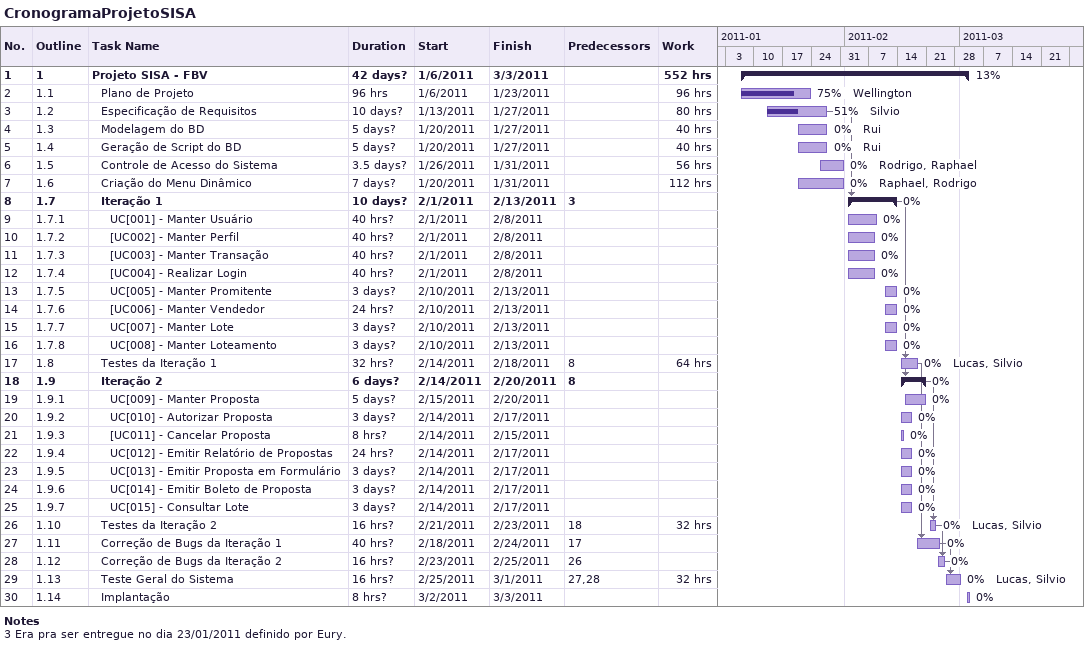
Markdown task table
CronogramaProjetoSISA

| ID | WBS | Task | Duration | Start | Finish | Predecessors | Resources | % complete | Work (h) |
|---|---|---|---|---|---|---|---|---|---|
| 1 | 1 | **Projeto SISA - FBV** | 42d? | 2011-01-06 | 2011-03-03 |  |  | 13 | 552 |
| 2 | 1.1 | Plano de Projeto | 96h | 2011-01-06 | 2011-01-23 |  | Wellington | 75 | 96 |
| 3 | 1.2 | Especificação de Requisitos | 10d? | 2011-01-13 | 2011-01-27 |  | Silvio | 51 | 80 |
| 4 | 1.3 | Modelagem do BD | 5d? | 2011-01-20 | 2011-01-27 |  | Rui | 0 | 40 |
| 5 | 1.4 | Geração de Script do BD | 5d? | 2011-01-20 | 2011-01-27 |  | Rui | 0 | 40 |
| 6 | 1.5 | Controle de Acesso do Sistema | 3.5d? | 2011-01-26 | 2011-01-31 |  | Rodrigo, Raphael | 0 | 56 |
| 7 | 1.6 | Criação do Menu Dinâmico | 7d? | 2011-01-20 | 2011-01-31 |  | Raphael, Rodrigo | 0 | 112 |
| 8 | 1.7 | **Iteração 1** | 10d? | 2011-02-01 | 2011-02-13 | 3 |  | 0 |  |
| 9 | 1.7.1 | UC[001] - Manter Usuário | 40h? | 2011-02-01 | 2011-02-08 |  |  | 0 |  |
| 10 | 1.7.2 | [UC002] - Manter Perfil | 40h? | 2011-02-01 | 2011-02-08 |  |  | 0 |  |
| 11 | 1.7.3 | [UC003] - Manter Transação | 40h? | 2011-02-01 | 2011-02-08 |  |  | 0 |  |
| 12 | 1.7.4 | [UC004] - Realizar Login | 40h? | 2011-02-01 | 2011-02-08 |  |  | 0 |  |
| 13 | 1.7.5 | UC[005] - Manter Promitente | 3d? | 2011-02-10 | 2011-02-13 |  |  | 0 |  |
| 14 | 1.7.6 | [UC006] - Manter Vendedor | 24h? | 2011-02-10 | 2011-02-13 |  |  | 0 |  |
| 15 | 1.7.7 | UC[007] - Manter Lote | 3d? | 2011-02-10 | 2011-02-13 |  |  | 0 |  |
| 16 | 1.7.8 | UC[008] - Manter Loteamento | 3d? | 2011-02-10 | 2011-02-13 |  |  | 0 |  |
| 17 | 1.8 | Testes da Iteração 1 | 32h? | 2011-02-14 | 2011-02-18 | 8 | Lucas, Silvio | 0 | 64 |
| 18 | 1.9 | **Iteração 2** | 6d? | 2011-02-14 | 2011-02-20 | 8 |  | 0 |  |
| 19 | 1.9.1 | UC[009] - Manter Proposta | 5d? | 2011-02-15 | 2011-02-20 |  |  | 0 |  |
| 20 | 1.9.2 | UC[010] - Autorizar Proposta | 3d? | 2011-02-14 | 2011-02-17 |  |  | 0 |  |
| 21 | 1.9.3 | [UC011] - Cancelar Proposta | 8h? | 2011-02-14 | 2011-02-15 |  |  | 0 |  |
| 22 | 1.9.4 | UC[012] - Emitir Relatório de Propostas | 24h? | 2011-02-14 | 2011-02-17 |  |  | 0 |  |
| 23 | 1.9.5 | UC[013] - Emitir Proposta em Formulário | 3d? | 2011-02-14 | 2011-02-17 |  |  | 0 |  |
| 24 | 1.9.6 | UC[014] - Emitir Boleto de Proposta | 3d? | 2011-02-14 | 2011-02-17 |  |  | 0 |  |
| 25 | 1.9.7 | UC[015] - Consultar Lote | 3d? | 2011-02-14 | 2011-02-17 |  |  | 0 |  |
| 26 | 1.10 | Testes da Iteração 2 | 16h? | 2011-02-21 | 2011-02-23 | 18 | Lucas, Silvio | 0 | 32 |
| 27 | 1.11 | Correção de Bugs da Iteração 1 | 40h? | 2011-02-18 | 2011-02-24 | 17 |  | 0 |  |
| 28 | 1.12 | Correção de Bugs da Iteração 2 | 16h? | 2011-02-23 | 2011-02-25 | 26 |  | 0 |  |
| 29 | 1.13 | Teste Geral do Sistema | 16h? | 2011-02-25 | 2011-03-01 | 27, 28 | Lucas, Silvio | 0 | 32 |
| 30 | 1.14 | Implantação | 8h? | 2011-03-02 | 2011-03-03 |  |  | 0 |  |

Notes
- 3: Era pra ser entregue no dia 23/01/2011 definido por Eury.
